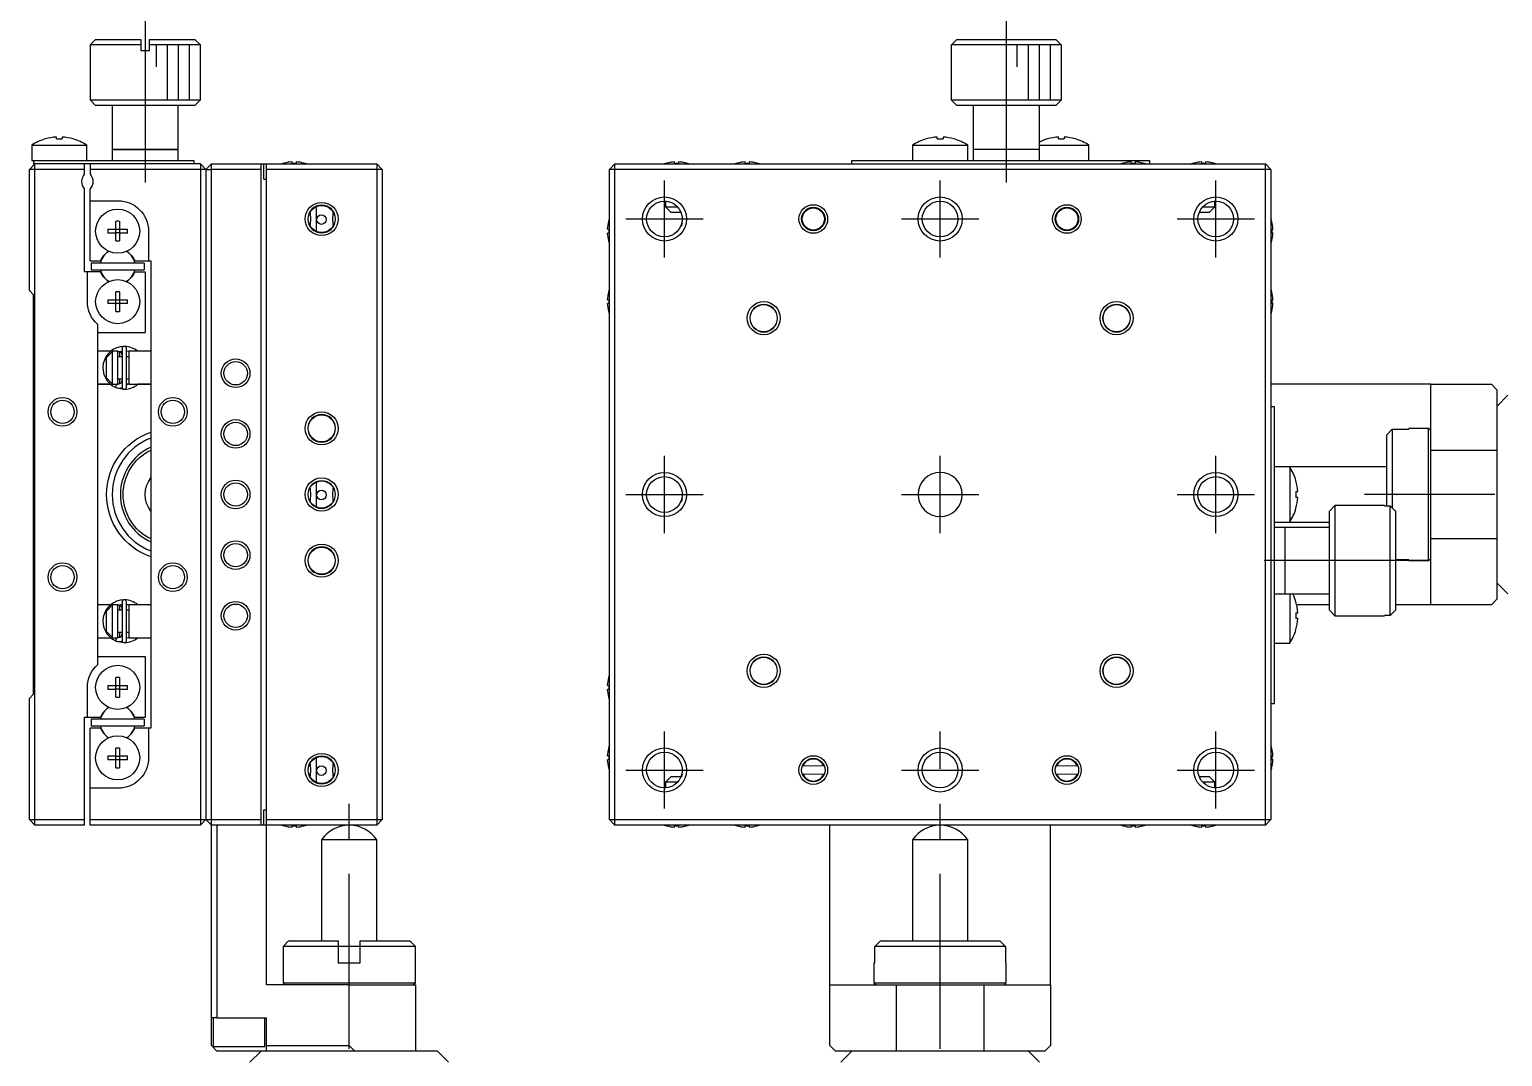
# Model space of a CAD drawing. Extents: x 0 to 431, y -8 to 277.
# Drawn here: x 0 to 133.6, y 136.3 to 229.6 of the extents above; entities that cross this region are included whole.
import ezdxf

# ---------------------------------------------------------------- set-up
doc = ezdxf.new("R2010")
doc.units = 0
doc.header["$LTSCALE"] = 0.5
doc.linetypes.add('CENTER', pattern=[50.8, 31.75, -6.35, 6.35, -6.35])
for name, color, linetype in [('MSM_CENTER', 1, 'CENTER'), ('MSM_CONTINUOUS', 7, 'CONTINUOUS'), ('MSM_NARROW', 5, 'CONTINUOUS')]:
    doc.layers.add(name, color=color, linetype=linetype)

msp = doc.modelspace()

# ---------------------------------------------------------------- linework, layer by layer
at = {"layer": 'MSM_CENTER'}
for p, q in [((10.5, 230.65), (10.5, 215.65)), ((88.59, 230.65), (88.59, 215.65)), ((57.59, 208.85), (57.59, 215.85)), ((82.59, 208.85), (82.59, 215.85)), ((107.59, 208.85), (107.59, 215.85)), ((54.09, 212.35), (61.09, 212.35)), ((79.09, 212.35), (86.09, 212.35)), ((104.09, 212.35), (111.09, 212.35)), ((57.59, 183.85), (57.59, 190.85)), ((82.59, 183.85), (82.59, 190.85)), ((107.59, 183.85), (107.59, 190.85)), ((54.09, 187.35), (61.09, 187.35)), ((79.09, 187.35), (86.09, 187.35)), ((104.09, 187.35), (111.09, 187.35)), ((209.09, 187.35), (121.09, 187.35)), ((126.98, 181.35), (111.98, 181.35)), ((57.59, 158.85), (57.59, 165.85)), ((82.59, 60.85), (82.59, 165.85)), ((107.59, 158.85), (107.59, 165.85)), ((54.09, 162.35), (61.09, 162.35)), ((79.09, 162.35), (86.09, 162.35)), ((104.09, 162.35), (111.09, 162.35)), ((29, 60.85), (29, 159.35))]:
    msp.add_line(p, q, dxfattribs=at)
at = {"layer": 'MSM_CONTINUOUS'}
for p, q in [((6, 228.65), (5.5, 228.15)), ((6, 228.65), (10.1, 228.65)), ((10.1, 228.65), (10.1, 227.65)), ((10.9, 227.65), (10.9, 228.65)), ((10.9, 228.65), (15, 228.65)), ((15.5, 228.15), (15, 228.65)), ((83.61, 228.15), (84.11, 228.65)), ((84.11, 228.65), (93.08, 228.65)), ((93.08, 228.65), (93.58, 228.15)), ((10.1, 228.15), (5.5, 228.15)), ((5.5, 228.15), (5.5, 223.15)), ((10.1, 227.65), (10.9, 227.65)), ((15.5, 228.15), (10.9, 228.15)), ((15.5, 223.15), (15.5, 228.15)), ((83.59, 227.65), (83.61, 227.65)), ((83.59, 227.65), (83.59, 223.15)), ((83.61, 227.65), (83.61, 228.15)), ((93.58, 228.15), (83.61, 228.15)), ((93.58, 228.15), (93.58, 227.65)), ((93.58, 227.65), (93.59, 227.65)), ((93.59, 223.15), (93.59, 227.65)), ((5.5, 223.15), (15.5, 223.15)), ((5.5, 223.15), (6, 222.65)), ((15, 222.65), (15.5, 223.15)), ((83.59, 223.15), (93.59, 223.15)), ((83.59, 223.15), (84.09, 222.65)), ((93.09, 222.65), (93.59, 223.15)), ((15, 222.65), (6, 222.65)), ((7.5, 222.65), (7.5, 218.65)), ((13.5, 218.65), (13.5, 222.65)), ((93.09, 222.65), (84.09, 222.65)), ((85.59, 222.65), (85.59, 217.65)), ((91.59, 217.65), (91.59, 222.65)), ((1.44, 219.61), (1.44, 219.62)), ((2.44, 219.61), (2.44, 219.78)), ((2.44, 219.61), (2.96, 219.61)), ((2.96, 219.78), (2.96, 219.61)), ((3.96, 219.62), (3.96, 219.61)), ((81.34, 219.61), (81.33, 219.62)), ((82.33, 219.61), (82.33, 219.78)), ((82.33, 219.61), (82.85, 219.61)), ((82.85, 219.78), (82.85, 219.61)), ((83.86, 219.62), (83.85, 219.61)), ((92.34, 219.61), (92.33, 219.62)), ((93.33, 219.61), (93.33, 219.78)), ((93.33, 219.61), (93.85, 219.61)), ((93.85, 219.78), (93.85, 219.61)), ((94.86, 219.62), (94.85, 219.61)), ((0.2, 219.04), (5.2, 219.04)), ((0.2, 219.04), (0.2, 217.65)), ((5.2, 217.65), (5.2, 219.04)), ((7.5, 218.65), (13.5, 218.65)), ((13.5, 218.65), (7.5, 218.65)), ((7.5, 218.65), (7.5, 217.65)), ((13.5, 217.65), (13.5, 218.65)), ((80.09, 219.04), (85.09, 219.04)), ((80.09, 219.04), (80.09, 217.65)), ((85.09, 217.65), (85.09, 219.04)), ((91.59, 218.65), (85.59, 218.65)), ((91.59, 219.04), (96.09, 219.04)), ((96.09, 217.65), (96.09, 219.04)), ((0.5, 217.35), (0, 216.85)), ((5, 216.85), (0, 216.85)), ((0, 205.85), (0, 216.85)), ((0.2, 217.65), (0.4, 217.65)), ((0.4, 217.35), (0.4, 217.65)), ((0.4, 217.65), (14.9, 217.65)), ((15.5, 217.35), (0.4, 217.35)), ((0.5, 157.35), (0.5, 217.35)), ((5, 216.41), (5, 217.35)), ((5.5, 217.35), (5.5, 216.41)), ((16, 216.85), (5.5, 216.85)), ((14.9, 217.65), (14.9, 217.35)), ((16, 216.85), (15.5, 217.35)), ((15.5, 217.35), (15.5, 157.35)), ((16, 216.85), (16.5, 217.35)), ((16, 216.85), (16.5, 216.85)), ((16, 216.85), (16, 157.85)), ((16.5, 217.35), (31.5, 217.35)), ((16.5, 137.35), (16.5, 217.35)), ((21, 216.85), (16.5, 216.85)), ((21, 157.35), (21, 217.35)), ((21.25, 215.95), (21.25, 217.35)), ((21.5, 142.85), (21.5, 217.35)), ((31.5, 216.85), (21.5, 216.85)), ((23.11, 217.42), (23.11, 217.42)), ((23.82, 217.42), (23.82, 217.54)), ((23.82, 217.42), (24.18, 217.42)), ((24.18, 217.54), (24.18, 217.42)), ((24.89, 217.42), (24.89, 217.42)), ((32, 216.85), (31.5, 217.35)), ((31.5, 217.35), (31.5, 157.35)), ((32, 216.85), (31.5, 216.85)), ((32, 216.85), (32, 157.85)), ((53.09, 217.35), (52.59, 216.85)), ((52.59, 157.85), (52.59, 216.85)), ((112.59, 216.85), (52.59, 216.85)), ((53.09, 157.35), (53.09, 217.35)), ((53.09, 217.35), (112.09, 217.35)), ((57.81, 217.42), (57.81, 217.42)), ((58.51, 217.42), (58.51, 217.54)), ((58.51, 217.42), (58.87, 217.42)), ((58.87, 217.54), (58.87, 217.42)), ((59.58, 217.42), (59.58, 217.42)), ((64.21, 217.42), (64.21, 217.42)), ((64.91, 217.42), (64.91, 217.54)), ((64.91, 217.42), (65.27, 217.42)), ((65.27, 217.54), (65.27, 217.42)), ((65.98, 217.42), (65.98, 217.42)), ((74.59, 217.35), (74.59, 217.65)), ((74.59, 217.65), (101.59, 217.65)), ((99.21, 217.42), (99.21, 217.42)), ((99.91, 217.42), (99.91, 217.54)), ((99.91, 217.42), (100.27, 217.42)), ((100.27, 217.54), (100.27, 217.42)), ((100.98, 217.42), (100.98, 217.42)), ((101.59, 217.65), (101.59, 217.35)), ((105.61, 217.42), (105.61, 217.42)), ((106.31, 217.42), (106.31, 217.54)), ((106.31, 217.42), (106.67, 217.42)), ((106.67, 217.54), (106.67, 217.42)), ((107.38, 217.42), (107.38, 217.42)), ((112.59, 216.85), (112.09, 217.35)), ((112.09, 157.35), (112.09, 217.35)), ((112.59, 216.85), (112.59, 157.85)), ((5, 207.55), (5, 215.09)), ((5.5, 208.55), (5.5, 215.09)), ((21.25, 215.95), (21.5, 215.95)), ((5.5, 214), (8.05, 214)), ((57.69, 214), (57.69, 214)), ((57.69, 214), (57.69, 213.45)), ((107.49, 213.45), (107.49, 214)), ((26, 213.5), (26, 211.2)), ((57.69, 213.45), (58.82, 213.45)), ((57.69, 213.45), (58.19, 212.95)), ((59.13, 212.95), (58.19, 212.95)), ((106.99, 212.95), (106.06, 212.95)), ((106.37, 213.45), (107.49, 213.45)), ((106.99, 212.95), (107.49, 213.45)), ((7.11, 211.43), (7.82, 211.43)), ((7.82, 211.43), (7.82, 212.14)), ((7.83, 211.42), (7.82, 211.43)), ((7.83, 211.08), (7.82, 211.07)), ((7.83, 211.42), (8.17, 211.42)), ((7.83, 211.08), (7.83, 211.42)), ((8.17, 211.08), (7.83, 211.08)), ((8.17, 211.42), (8.18, 211.43)), ((8.17, 211.42), (8.17, 211.08)), ((8.17, 211.08), (8.18, 211.07)), ((8.18, 212.14), (8.18, 211.43)), ((8.18, 211.43), (8.89, 211.43)), ((10.8, 211.25), (10.8, 208.55)), ((52.41, 211.43), (52.53, 211.43)), ((52.52, 212.14), (52.53, 212.14)), ((52.53, 211.43), (52.53, 211.07)), ((59.2, 211.96), (59.09, 211.66)), ((112.66, 212.14), (112.67, 212.14)), ((112.66, 211.43), (112.78, 211.43)), ((112.66, 211.43), (112.66, 211.07)), ((7.82, 211.07), (7.11, 211.07)), ((7.82, 210.36), (7.82, 211.07)), ((8.89, 211.07), (8.18, 211.07)), ((8.18, 211.07), (8.18, 210.36)), ((52.53, 211.07), (52.41, 211.07)), ((52.53, 210.36), (52.52, 210.36)), ((112.78, 211.07), (112.66, 211.07)), ((112.67, 210.36), (112.66, 210.36)), ((5.5, 208.55), (6.45, 208.55)), ((6.45, 208.55), (6.6, 208.81)), ((9.4, 208.81), (9.55, 208.55)), ((9.55, 208.55), (11, 208.55)), ((11, 208.55), (11, 166.15)), ((6.45, 207.55), (5, 207.55)), ((5.25, 204.85), (5.25, 207.55)), ((10.4, 208.35), (5.6, 208.35)), ((5.6, 208.35), (5.6, 207.75)), ((5.6, 207.75), (10.4, 207.75)), ((6.6, 207.29), (6.45, 207.55)), ((9.55, 207.55), (9.4, 207.29)), ((9.55, 207.55), (10.5, 207.55)), ((10.4, 208.35), (10.4, 207.75)), ((10.5, 207.55), (10.5, 202.05)), ((0, 205.85), (0.35, 205.5)), ((7.82, 205.03), (7.82, 205.74)), ((8.18, 205.74), (8.18, 205.03)), ((52.52, 205.74), (52.53, 205.74)), ((112.66, 205.74), (112.67, 205.74)), ((0.35, 205.5), (0.35, 169.2)), ((7.11, 205.03), (7.82, 205.03)), ((7.82, 204.67), (7.11, 204.67)), ((7.83, 205.02), (7.82, 205.03)), ((7.83, 204.68), (7.82, 204.67)), ((7.82, 203.96), (7.82, 204.67)), ((7.83, 205.02), (8.17, 205.02)), ((7.83, 204.68), (7.83, 205.02)), ((8.17, 204.68), (7.83, 204.68)), ((8.17, 205.02), (8.18, 205.03)), ((8.17, 205.02), (8.17, 204.68)), ((8.17, 204.68), (8.18, 204.67)), ((8.18, 205.03), (8.89, 205.03)), ((8.18, 204.67), (8.18, 203.96)), ((8.89, 204.67), (8.18, 204.67)), ((52.41, 205.03), (52.53, 205.03)), ((52.53, 204.67), (52.41, 204.67)), ((52.53, 205.03), (52.53, 204.67)), ((112.66, 205.03), (112.78, 205.03)), ((112.66, 205.03), (112.66, 204.67)), ((112.78, 204.67), (112.66, 204.67)), ((52.53, 203.96), (52.52, 203.96)), ((112.67, 203.96), (112.66, 203.96)), ((6.2, 171.93), (6.2, 202.77)), ((6.2, 202.05), (10.5, 202.05)), ((7.84, 200.64), (7.82, 200.63)), ((7.89, 200.66), (7.84, 200.64)), ((8, 200.29), (8.4, 200.39)), ((8.4, 200.6), (8.4, 197.1)), ((8.8, 197.1), (8.8, 200.6)), ((8.8, 200.39), (9, 200.35)), ((7.36, 200.35), (6.2, 200.35)), ((7, 199.77), (7.5, 200.3)), ((7, 197.93), (7, 199.77)), ((7.5, 200.35), (7.5, 197.35)), ((8, 200.35), (7.5, 200.35)), ((8, 197.35), (8, 200.35)), ((8.4, 199.85), (8, 199.85)), ((8.2, 199.85), (8.2, 200.29)), ((9, 199.85), (8.8, 199.85)), ((9, 200.35), (9, 197.35)), ((11, 200.35), (9, 200.35)), ((9, 200.35), (9.01, 200.35)), ((7.5, 197.4), (7, 197.93)), ((8, 197.85), (8.4, 197.85)), ((8.2, 197.41), (8.2, 197.85)), ((8.8, 197.85), (9, 197.85)), ((7.36, 197.35), (6.2, 197.35)), ((6.2, 197.35), (7.36, 197.35)), ((7.5, 197.35), (8, 197.35)), ((7.81, 197.08), (7.83, 197.07)), ((7.83, 197.07), (7.89, 197.29)), ((7.88, 197.04), (8.57, 196.91)), ((7.89, 197.29), (7.92, 197.35)), ((9.01, 197.35), (8.8, 197.35)), ((9, 197.35), (8.8, 197.31)), ((9, 197.35), (11, 197.35)), ((9.01, 197.35), (9, 197.35)), ((11, 197.35), (9.84, 197.35)), ((127.09, 197.35), (112.59, 197.35)), ((127.09, 177.35), (127.09, 197.35)), ((127.09, 197.35), (132.59, 197.35)), ((133.09, 196.85), (132.59, 197.35)), ((133.09, 196.85), (133.09, 177.85)), ((112.59, 195.35), (112.89, 195.35)), ((112.89, 195.35), (112.89, 168.35)), ((134.09, 196.35), (133.09, 195.35)), ((123.09, 192.76), (123.59, 193.27)), ((123.09, 186.33), (123.09, 192.76)), ((123.59, 193.27), (123.59, 186.13)), ((123.59, 193.27), (125.09, 193.27)), ((125.09, 193.27), (125.09, 193.35)), ((126.89, 193.35), (125.09, 193.35)), ((126.89, 181.35), (126.89, 193.35)), ((127.09, 193.15), (126.89, 193.35)), ((133.09, 191.35), (127.09, 191.35)), ((114.29, 189.85), (112.89, 189.85)), ((114.29, 189.85), (114.29, 184.85)), ((123.09, 189.85), (114.29, 189.85)), ((26, 188.5), (26, 186.2)), ((114.86, 188.61), (114.86, 188.61)), ((114.86, 187.61), (115.03, 187.61)), ((114.86, 187.61), (114.86, 187.09)), ((115.03, 187.09), (114.86, 187.09)), ((59.2, 186.96), (59.09, 186.66)), ((114.86, 186.09), (114.86, 186.09)), ((118.39, 186.35), (117.89, 185.85)), ((117.89, 176.85), (117.89, 185.85)), ((118.39, 186.35), (118.39, 176.35)), ((122.89, 186.35), (118.39, 186.35)), ((122.89, 186.35), (122.89, 186.33)), ((122.89, 186.33), (123.39, 186.33)), ((123.39, 176.37), (123.39, 186.33)), ((123.39, 186.33), (123.89, 185.83)), ((123.89, 185.83), (123.89, 176.87)), ((112.89, 184.85), (114.29, 184.85)), ((114.29, 184.85), (117.89, 184.85)), ((117.89, 184.35), (112.89, 184.35)), ((113.89, 178.35), (113.89, 184.35)), ((127.09, 183.35), (133.09, 183.35)), ((125.09, 181.43), (123.89, 181.43)), ((125.09, 181.35), (125.09, 181.43)), ((125.09, 181.35), (126.89, 181.35)), ((126.89, 181.35), (127.09, 181.55)), ((133.09, 179.35), (134.09, 178.35)), ((112.89, 178.35), (117.89, 178.35)), ((114.29, 178.35), (114.29, 173.85)), ((132.59, 177.35), (133.09, 177.85)), ((7.36, 177.35), (6.2, 177.35)), ((7, 176.77), (7.5, 177.3)), ((7, 174.93), (7, 176.77)), ((7.5, 177.35), (7.5, 174.35)), ((8, 177.35), (7.5, 177.35)), ((7.89, 177.66), (7.84, 177.64)), ((8, 177.29), (8.4, 177.39)), ((8, 174.35), (8, 177.35)), ((8.4, 176.85), (8, 176.85)), ((8.2, 176.85), (8.2, 177.29)), ((8.4, 177.6), (8.4, 174.1)), ((8.8, 174.1), (8.8, 177.6)), ((8.8, 177.39), (9, 177.35)), ((11, 177.35), (8.8, 177.35)), ((9, 176.85), (8.8, 176.85)), ((9, 177.35), (9, 174.35)), ((9, 177.35), (9.01, 177.35)), ((114.86, 177.61), (114.86, 177.61)), ((114.86, 176.61), (115.03, 176.61)), ((114.86, 176.61), (114.86, 176.09)), ((117.89, 177.35), (114.92, 177.35)), ((117.89, 176.85), (118.39, 176.35)), ((118.39, 176.35), (122.89, 176.35)), ((122.89, 176.37), (122.89, 176.35)), ((123.39, 176.37), (122.89, 176.37)), ((123.89, 176.87), (123.39, 176.37)), ((132.59, 177.35), (123.89, 177.35)), ((115.03, 176.09), (114.86, 176.09)), ((114.86, 175.09), (114.86, 175.09)), ((6.2, 174.35), (7.36, 174.35)), ((7.5, 174.4), (7, 174.93)), ((7.5, 174.35), (8, 174.35)), ((7.81, 174.08), (7.83, 174.06)), ((7.83, 174.07), (7.89, 174.29)), ((7.88, 174.04), (8.57, 173.91)), ((7.89, 174.29), (7.92, 174.35)), ((8, 174.85), (8.4, 174.85)), ((8.2, 174.41), (8.2, 174.85)), ((8.8, 174.85), (9, 174.85)), ((9, 174.35), (8.8, 174.31)), ((9, 174.35), (11, 174.35)), ((9.01, 174.35), (9, 174.35)), ((112.89, 173.85), (114.29, 173.85)), ((6.2, 172.65), (10.5, 172.65)), ((10.5, 172.65), (10.5, 167.15)), ((5.25, 167.15), (5.25, 169.85)), ((7.11, 170.03), (7.82, 170.03)), ((7.82, 169.67), (7.11, 169.67)), ((7.82, 170.03), (7.82, 170.74)), ((7.83, 170.02), (7.82, 170.03)), ((7.83, 169.68), (7.82, 169.67)), ((7.82, 168.96), (7.82, 169.67)), ((7.83, 170.02), (8.17, 170.02)), ((7.83, 169.68), (7.83, 170.02)), ((8.17, 169.68), (7.83, 169.68)), ((8.17, 170.02), (8.18, 170.03)), ((8.17, 170.02), (8.17, 169.68)), ((8.17, 169.68), (8.18, 169.67)), ((8.18, 170.74), (8.18, 170.03)), ((8.18, 170.03), (8.89, 170.03)), ((8.89, 169.67), (8.18, 169.67)), ((8.18, 169.67), (8.18, 168.96)), ((52.41, 170.03), (52.53, 170.03)), ((52.53, 169.67), (52.41, 169.67)), ((52.52, 170.74), (52.53, 170.74)), ((52.53, 170.03), (52.53, 169.67)), ((0.35, 169.2), (0, 168.85)), ((0, 157.85), (0, 168.85)), ((52.53, 168.96), (52.52, 168.96)), ((112.89, 168.35), (112.59, 168.35)), ((5, 167.15), (6.45, 167.15)), ((5, 157.35), (5, 167.15)), ((6.6, 167.41), (6.45, 167.15)), ((9.55, 167.15), (9.4, 167.41)), ((9.55, 167.15), (10.5, 167.15)), ((5.5, 157.35), (5.5, 166.15)), ((6.45, 166.15), (5.5, 166.15)), ((10.4, 166.95), (5.6, 166.95)), ((5.6, 166.95), (5.6, 166.35)), ((5.6, 166.35), (10.4, 166.35)), ((6.45, 166.15), (6.6, 165.89)), ((9.4, 165.89), (9.55, 166.15)), ((11, 166.15), (9.55, 166.15)), ((10.4, 166.95), (10.4, 166.35)), ((10.8, 166.15), (10.8, 163.45)), ((7.82, 163.63), (7.82, 164.34)), ((8.18, 164.34), (8.18, 163.63)), ((52.52, 164.34), (52.53, 164.34)), ((112.66, 164.34), (112.67, 164.34)), ((7.11, 163.63), (7.82, 163.63)), ((7.82, 163.27), (7.11, 163.27)), ((7.83, 163.62), (7.82, 163.63)), ((7.83, 163.28), (7.82, 163.27)), ((7.82, 162.56), (7.82, 163.27)), ((7.83, 163.62), (8.17, 163.62)), ((7.83, 163.28), (7.83, 163.62)), ((8.17, 163.28), (7.83, 163.28)), ((8.17, 163.62), (8.18, 163.63)), ((8.17, 163.62), (8.17, 163.28)), ((8.17, 163.28), (8.18, 163.27)), ((8.18, 163.63), (8.89, 163.63)), ((8.18, 163.27), (8.18, 162.56)), ((8.89, 163.27), (8.18, 163.27)), ((26, 163.47), (26, 161.2)), ((52.41, 163.63), (52.53, 163.63)), ((52.53, 163.27), (52.41, 163.27)), ((52.53, 163.63), (52.53, 163.27)), ((112.66, 163.63), (112.78, 163.63)), ((112.66, 163.63), (112.66, 163.27)), ((112.78, 163.27), (112.66, 163.27)), ((52.53, 162.56), (52.52, 162.56)), ((58.19, 161.75), (57.69, 161.25)), ((58.19, 161.75), (59.13, 161.75)), ((59.2, 161.96), (59.09, 161.66)), ((70.17, 162.74), (70.09, 162.74)), ((70.1, 161.94), (70.18, 161.94)), ((70.17, 162.74), (72.09, 162.76)), ((72.1, 161.96), (70.18, 161.94)), ((93.17, 162.74), (93.09, 162.74)), ((93.1, 161.94), (93.18, 161.94)), ((93.17, 162.74), (95.09, 162.76)), ((95.1, 161.96), (93.18, 161.94)), ((106.06, 161.75), (106.99, 161.75)), ((107.49, 161.25), (106.99, 161.75)), ((112.67, 162.56), (112.66, 162.56)), ((8.05, 160.7), (5.5, 160.7)), ((58.82, 161.25), (57.69, 161.25)), ((57.69, 161.25), (57.69, 160.7)), ((107.49, 161.25), (106.37, 161.25)), ((107.49, 160.7), (107.49, 161.25)), ((0, 157.85), (5, 157.85)), ((0, 157.85), (0.5, 157.35)), ((5.5, 157.85), (16, 157.85)), ((16, 157.85), (15.5, 157.35)), ((16, 157.85), (16.5, 157.85)), ((16, 157.85), (16.5, 157.35)), ((16.5, 157.85), (21, 157.85)), ((21.25, 158.75), (21.5, 158.75)), ((21.25, 157.35), (21.25, 158.75)), ((21.5, 157.85), (31.5, 157.85)), ((31.5, 157.85), (32, 157.85)), ((31.5, 157.35), (32, 157.85)), ((52.59, 157.85), (112.59, 157.85)), ((52.59, 157.85), (53.09, 157.35)), ((112.09, 157.35), (112.59, 157.85)), ((5, 157.35), (0.5, 157.35)), ((15.5, 157.35), (5.5, 157.35)), ((31.5, 157.35), (16.5, 157.35)), ((17, 157.35), (17, 139.85)), ((23.11, 157.28), (23.11, 157.28)), ((23.82, 157.16), (23.82, 157.28)), ((23.82, 157.28), (24.18, 157.28)), ((24.18, 157.28), (24.18, 157.16)), ((24.89, 157.28), (24.89, 157.28)), ((112.09, 157.35), (53.09, 157.35)), ((57.81, 157.28), (57.81, 157.28)), ((58.51, 157.16), (58.51, 157.28)), ((58.51, 157.28), (58.87, 157.28)), ((58.87, 157.28), (58.87, 157.16)), ((59.58, 157.28), (59.58, 157.28)), ((64.21, 157.28), (64.21, 157.28)), ((64.91, 157.16), (64.91, 157.28)), ((64.91, 157.28), (65.27, 157.28)), ((65.27, 157.28), (65.27, 157.16)), ((65.98, 157.28), (65.98, 157.28)), ((72.59, 137.35), (72.59, 157.35)), ((92.59, 142.85), (92.59, 157.35)), ((99.21, 157.28), (99.21, 157.28)), ((99.91, 157.16), (99.91, 157.28)), ((99.91, 157.28), (100.27, 157.28)), ((100.27, 157.28), (100.27, 157.16)), ((100.98, 157.28), (100.98, 157.28)), ((105.61, 157.28), (105.61, 157.28)), ((106.31, 157.16), (106.31, 157.28)), ((106.31, 157.28), (106.67, 157.28)), ((106.67, 157.28), (106.67, 157.16)), ((107.38, 157.28), (107.38, 157.28)), ((31.5, 156.01), (26.5, 156.01)), ((26.5, 156.01), (26.5, 146.85)), ((31.5, 146.85), (31.5, 156.01)), ((85.09, 156.01), (80.09, 156.01)), ((80.09, 156.01), (80.09, 146.85)), ((85.09, 146.85), (85.09, 156.01)), ((23.5, 146.85), (23, 146.35)), ((28, 146.35), (23, 146.35)), ((23, 146.35), (23, 143.05)), ((23.5, 146.85), (28, 146.85)), ((28, 146.85), (28, 144.85)), ((30, 146.35), (28, 146.35)), ((30, 144.85), (30, 146.85)), ((30, 146.85), (34.5, 146.85)), ((35, 146.35), (30, 146.35)), ((35, 146.35), (34.5, 146.85)), ((35, 143.05), (35, 146.35)), ((76.68, 146.35), (77.19, 146.85)), ((88.51, 146.35), (76.68, 146.35)), ((76.68, 144.85), (76.68, 146.35)), ((77.19, 146.85), (88, 146.85)), ((88, 146.85), (88.51, 146.35)), ((88.51, 146.35), (88.51, 144.85)), ((28, 144.85), (30, 144.85)), ((76.59, 144.85), (76.68, 144.85)), ((76.59, 144.85), (76.59, 143.05)), ((88.51, 144.85), (88.59, 144.85)), ((88.59, 143.05), (88.59, 144.85)), ((23, 143.05), (35, 143.05)), ((23, 143.05), (23.2, 142.85)), ((34.8, 142.85), (35, 143.05)), ((76.59, 143.05), (88.59, 143.05)), ((76.59, 143.05), (76.79, 142.85)), ((88.39, 142.85), (88.59, 143.05)), ((29, 142.85), (21.5, 142.85)), ((29, 137.35), (29, 142.85)), ((29, 142.85), (35, 142.85)), ((35, 142.85), (35, 136.85)), ((72.59, 142.85), (92.59, 142.85)), ((78.59, 142.85), (78.59, 136.85)), ((86.59, 136.85), (86.59, 142.85)), ((92.59, 142.85), (92.59, 137.35)), ((17, 139.85), (16.5, 139.85)), ((16.65, 139.85), (16.65, 137.25)), ((17, 139.85), (21.5, 139.85)), ((21.35, 137.25), (21.35, 139.85)), ((21.5, 136.85), (21.5, 139.85)), ((16.5, 137.35), (17, 136.85)), ((16.65, 137.25), (21.35, 137.25)), ((29.5, 136.85), (17, 136.85)), ((21, 136.85), (20, 135.85)), ((21.5, 137.35), (29, 137.35)), ((29, 137.35), (29.5, 136.85)), ((31.35, 136.85), (29.5, 136.85)), ((37, 136.85), (31.35, 136.85)), ((38, 135.85), (37, 136.85)), ((72.59, 137.35), (73.09, 136.85)), ((92.09, 136.85), (73.09, 136.85)), ((74.59, 136.85), (73.59, 135.85)), ((91.59, 135.85), (90.59, 136.85)), ((92.09, 136.85), (92.59, 137.35))]:
    msp.add_line(p, q, dxfattribs=at)
for centre, radius in [((57.59, 212.35), 1.62), ((82.59, 212.35), 1.62), ((107.59, 212.35), 1.62), ((8, 211.25), 2), ((26.5, 212.35), 1.23), ((26.48, 212.3), 0.436), ((71.09, 212.35), 1.06), ((71.09, 212.35), 1), ((94.09, 212.35), 1.06), ((94.09, 212.35), 1), ((8, 204.85), 2), ((66.59, 203.35), 1.23), ((98.59, 203.35), 1.23), ((18.7, 198.35), 1.06), ((3, 194.85), 1.06), ((13, 194.85), 1.06), ((18.7, 192.85), 1.06), ((26.5, 193.35), 1.23), ((18.7, 187.35), 1.06), ((26.5, 187.35), 1.23), ((57.59, 187.35), 1.62), ((107.59, 187.35), 1.62), ((26.48, 187.3), 0.436), ((18.7, 181.85), 1.06), ((26.5, 181.35), 1.23), ((3, 179.85), 1.06), ((13, 179.85), 1.06), ((18.7, 176.35), 1.06), ((66.59, 171.35), 1.23), ((98.59, 171.35), 1.23), ((8, 169.85), 2), ((8, 163.45), 2), ((26.5, 162.35), 1.23), ((57.59, 162.35), 1.62), ((71.09, 162.35), 1.06), ((82.59, 162.35), 1.62), ((94.09, 162.35), 1.06), ((107.59, 162.35), 1.62), ((26.48, 162.3), 0.436)]:
    msp.add_circle(centre, radius, dxfattribs=at)
at = {"layer": 'MSM_CONTINUOUS', "extrusion": (0, 0, -1)}
for centre, radius in [((-26.5, 212.35), 1.25), ((-66.59, 203.35), 1.25), ((-98.59, 203.35), 1.25), ((-26.5, 193.35), 1.25), ((-26.5, 187.35), 1.25), ((-82.59, 187.35), 2), ((-26.5, 181.35), 1.25), ((-66.59, 171.35), 1.25), ((-98.59, 171.35), 1.25), ((-26.5, 162.35), 1.25)]:
    msp.add_circle(centre, radius, dxfattribs=at)
at = {"layer": 'MSM_CONTINUOUS'}
for centre, radius, start, end in [((2.7, 215.3), 4.5, 106.2858, 123.749), ((2.7, 215.3), 4.49, 93.3178, 106.2694), ((2.7, 215.3), 4.49, 73.7306, 86.6822), ((2.7, 215.3), 4.5, 56.251, 73.7142), ((82.59, 215.3), 4.5, 106.2858, 123.749), ((82.59, 215.3), 4.49, 93.3178, 106.2694), ((82.59, 215.3), 4.49, 73.7306, 86.6822), ((82.59, 215.3), 4.5, 56.251, 73.7142), ((93.59, 215.3), 4.5, 106.2858, 116.3878), ((93.59, 215.3), 4.49, 93.3178, 106.2694), ((93.59, 215.3), 4.49, 73.7306, 86.6822), ((93.59, 215.3), 4.5, 56.251, 73.7142), ((24, 214.35), 3.2, 106.1225, 110.3641), ((24, 214.35), 3.19, 93.2297, 106.1067), ((24, 214.35), 3.19, 73.8933, 86.7703), ((24, 214.35), 3.2, 69.6359, 73.8775), ((58.69, 214.35), 3.2, 106.1225, 110.3641), ((58.69, 214.35), 3.19, 93.2297, 106.1067), ((58.69, 214.35), 3.19, 73.8933, 86.7703), ((58.69, 214.35), 3.2, 69.6359, 73.8775), ((65.09, 214.35), 3.2, 106.1225, 110.3641), ((65.09, 214.35), 3.19, 93.2297, 106.1067), ((65.09, 214.35), 3.19, 73.8933, 86.7703), ((65.09, 214.35), 3.2, 69.6359, 73.8775), ((100.09, 214.35), 3.2, 106.1225, 110.3641), ((100.09, 214.35), 3.19, 93.2297, 106.1067), ((100.09, 214.35), 3.19, 73.8933, 86.7703), ((100.09, 214.35), 3.2, 69.6359, 73.8775), ((106.49, 214.35), 3.2, 106.1225, 110.3641), ((106.49, 214.35), 3.19, 93.2297, 106.1067), ((106.49, 214.35), 3.19, 73.8933, 86.7703), ((106.49, 214.35), 3.2, 69.6359, 73.8775), ((21.26, 212.35), 4.25, 351.106, 8.894), ((31.66, 212.35), 4.17, 170.9305, 189.0695), ((14.3, 211.25), 7.19, 178.5648, 181.4352), ((8, 204.95), 7.19, 88.5648, 91.4352), ((1.7, 211.25), 7.19, 358.5648, 1.4352), ((55.59, 211.25), 3.19, 163.8933, 176.7703), ((55.59, 211.25), 3.2, 159.6359, 163.8775), ((109.59, 211.25), 3.2, 16.1225, 20.3641), ((109.59, 211.25), 3.19, 3.2297, 16.1067), ((8, 217.55), 7.19, 268.5648, 271.4352), ((55.59, 211.25), 3.19, 183.2297, 196.1067), ((55.59, 211.25), 3.2, 196.1225, 200.3641), ((109.59, 211.25), 3.2, 339.6359, 343.8775), ((109.59, 211.25), 3.19, 343.8933, 356.7703), ((8, 208.05), 1.59, 120.4332, 169.1069), ((8, 208.05), 1.59, 10.8931, 59.5668), ((8, 208.05), 1.59, 190.893, 239.5667), ((8, 208.05), 1.59, 300.4333, 349.107), ((8, 198.55), 7.19, 88.5648, 91.4352), ((55.59, 204.85), 3.19, 163.8933, 176.7703), ((55.59, 204.85), 3.2, 159.6359, 163.8775), ((109.59, 204.85), 3.2, 16.1225, 20.3641), ((109.59, 204.85), 3.19, 3.2297, 16.1067), ((14.3, 204.85), 7.19, 178.5648, 181.4352), ((1.7, 204.85), 7.19, 358.5648, 1.4352), ((55.59, 204.85), 3.19, 183.2297, 196.1067), ((109.59, 204.85), 3.19, 343.8933, 356.7703), ((8, 211.15), 7.19, 268.5648, 271.4352), ((55.59, 204.85), 3.2, 196.1225, 200.3641), ((109.59, 204.85), 3.2, 339.6359, 343.8775), ((8.6, 198.85), 1.94, 90.7347, 246.8395), ((8.6, 200.6), 0.195, 0, 180), ((8.6, 198.85), 1.94, 50.4691, 89.2862), ((8.11, 200), 0.3, 358.9774, 109.9273), ((8.1, 197.69), 0.687, 246.8445, 296.044), ((8.1, 197.7), 0.3, 249.5089, 358.221), ((8.6, 197.1), 0.195, 180, 0), ((8.6, 198.86), 1.95, 270.7247, 309.4263), ((13, 187.35), 5.5, 111.3237, 248.6763), ((110.54, 187.35), 4.5, 16.2858, 33.749), ((110.54, 187.35), 4.49, 3.3178, 16.2694), ((21.26, 187.35), 4.25, 351.106, 8.894), ((31.66, 187.35), 4.17, 170.9305, 189.0695), ((110.54, 187.35), 4.49, 343.7306, 356.6822), ((110.54, 187.35), 4.5, 326.251, 343.7142), ((8.6, 175.85), 1.94, 90.7347, 246.8395), ((8.6, 177.6), 0.195, 0, 180), ((8.6, 175.85), 1.94, 50.4691, 89.2862), ((110.54, 176.35), 4.5, 16.2858, 26.3878), ((8.1, 177), 0.303, 356.5211, 109.9198), ((110.54, 176.35), 4.49, 3.3178, 16.2694), ((110.54, 176.35), 4.5, 326.251, 343.7142), ((110.54, 176.35), 4.49, 343.7306, 356.6822), ((8.1, 174.69), 0.688, 246.9387, 296.0334), ((8.1, 174.7), 0.3, 249.5208, 0.8971), ((8.6, 174.1), 0.195, 180, 0), ((8.6, 175.86), 1.95, 270.7247, 309.4262), ((14.3, 169.85), 7.19, 178.5648, 181.4352), ((8, 163.55), 7.19, 88.5648, 91.4352), ((1.7, 169.85), 7.19, 358.5648, 1.4352), ((55.59, 169.85), 3.19, 163.8933, 176.7703), ((55.59, 169.85), 3.19, 183.2297, 196.1067), ((55.59, 169.85), 3.2, 159.6359, 163.8775), ((8, 176.15), 7.19, 268.5648, 271.4352), ((55.59, 169.85), 3.2, 196.1225, 200.3641), ((8, 166.65), 1.59, 120.4332, 169.1069), ((8.11, 166.54), 1.75, 121.8815, 150), ((8, 166.65), 1.59, 10.8931, 59.5668), ((7.89, 166.54), 1.75, 30, 58.1185), ((8, 166.65), 1.59, 190.893, 239.5667), ((8.11, 166.76), 1.75, 210, 238.1185), ((8, 166.65), 1.59, 300.4333, 349.107), ((7.89, 166.76), 1.75, 301.8815, 330), ((8, 157.15), 7.19, 88.5648, 91.4352), ((55.59, 163.45), 3.19, 163.8933, 176.7703), ((55.59, 163.45), 3.2, 159.6359, 163.8775), ((109.59, 163.45), 3.2, 16.1225, 20.3641), ((109.59, 163.45), 3.19, 3.2297, 16.1067), ((14.3, 163.45), 7.19, 178.5648, 181.4352), ((1.7, 163.45), 7.19, 358.5648, 1.4352), ((21.26, 162.35), 4.25, 351.106, 8.894), ((31.66, 162.35), 4.17, 170.9305, 189.0695), ((55.59, 163.45), 3.19, 183.2297, 196.1067), ((71.09, 162.35), 1, 24.0971, 156.9407), ((94.09, 162.35), 1, 24.0971, 156.9407), ((109.59, 163.45), 3.19, 343.8933, 356.7703), ((8, 169.75), 7.19, 268.5648, 271.4352), ((55.59, 163.45), 3.2, 196.1225, 200.3641), ((71.09, 162.35), 1, 204.0971, 336.9407), ((94.09, 162.35), 1, 204.0971, 336.9407), ((109.59, 163.45), 3.2, 339.6359, 343.8775), ((24, 160.35), 3.2, 249.6359, 253.8775), ((24, 160.35), 3.19, 253.8933, 266.7703), ((24, 160.35), 3.19, 273.2297, 286.1067), ((24, 160.35), 3.2, 286.1225, 290.3641), ((29, 154.35), 3, 33.5573, 146.4427), ((58.69, 160.35), 3.2, 249.6359, 253.8775), ((58.69, 160.35), 3.19, 253.8933, 266.7703), ((58.69, 160.35), 3.19, 273.2297, 286.1067), ((58.69, 160.35), 3.2, 286.1225, 290.3641), ((65.09, 160.35), 3.2, 249.6359, 253.8775), ((65.09, 160.35), 3.19, 253.8933, 266.7703), ((65.09, 160.35), 3.19, 273.2297, 286.1067), ((65.09, 160.35), 3.2, 286.1225, 290.3641), ((82.59, 154.35), 3, 33.5573, 146.4427), ((100.09, 160.35), 3.2, 249.6359, 253.8775), ((100.09, 160.35), 3.19, 253.8933, 266.7703), ((100.09, 160.35), 3.19, 273.2297, 286.1067), ((100.09, 160.35), 3.2, 286.1225, 290.3641), ((106.49, 160.35), 3.2, 249.6359, 253.8775), ((106.49, 160.35), 3.19, 253.8933, 266.7703), ((106.49, 160.35), 3.19, 273.2297, 286.1067), ((106.49, 160.35), 3.2, 286.1225, 290.3641)]:
    msp.add_arc(centre, radius, start, end, dxfattribs=at)
at = {"layer": 'MSM_CONTINUOUS', "extrusion": (0, 0, -1)}
for centre, radius, start, end in [((-5.75, 215.75), 1, 318.5904, 41.4096), ((-4.75, 215.75), 1, 138.5904, 221.4096), ((-8.05, 211.25), 2.75, 90, 180), ((-8.11, 207.94), 1.75, 30, 58.1185), ((-7.89, 207.94), 1.75, 121.8815, 150), ((-8.11, 208.16), 1.75, 301.8815, 330), ((-7.89, 208.16), 1.75, 210, 238.1185), ((-8, 204.85), 2.75, 310.8852, 0), ((-13, 187.35), 6, 289.4712, 70.5288), ((-13, 187.35), 4.5, 296.3878, 63.6122), ((-13, 187.35), 2.5, 323.1301, 36.8699), ((-8, 169.85), 2.75, 360, 49.1148), ((-8.05, 163.45), 2.75, 180, 270)]:
    msp.add_arc(centre, radius, start, end, dxfattribs=at)
at = {"layer": 'MSM_NARROW'}
for p, q in [((11.52, 226.15), (11.52, 228.15)), ((12.52, 223.15), (12.52, 228.15)), ((13.52, 223.15), (13.52, 228.15)), ((14.52, 223.15), (14.52, 228.15)), ((89.59, 226.15), (89.59, 228.15)), ((90.59, 223.15), (90.59, 228.15)), ((91.59, 223.15), (91.59, 228.15)), ((92.59, 223.15), (92.59, 228.15))]:
    msp.add_line(p, q, dxfattribs=at)
for centre, radius in [((26.5, 212.35), 1.5), ((57.59, 212.35), 2), ((82.59, 212.35), 2), ((107.59, 212.35), 2), ((71.09, 212.35), 1.3), ((94.09, 212.35), 1.3), ((66.59, 203.35), 1.5), ((98.59, 203.35), 1.5), ((18.7, 198.35), 1.3), ((3, 194.85), 1.3), ((13, 194.85), 1.3), ((18.7, 192.85), 1.3), ((26.5, 193.35), 1.5), ((18.7, 187.35), 1.3), ((26.5, 187.35), 1.5), ((57.59, 187.35), 2), ((107.59, 187.35), 2), ((18.7, 181.85), 1.3), ((26.5, 181.35), 1.5), ((3, 179.85), 1.3), ((13, 179.85), 1.3), ((18.7, 176.35), 1.3), ((66.59, 171.35), 1.5), ((98.59, 171.35), 1.5), ((57.59, 162.35), 2), ((82.59, 162.35), 2), ((107.59, 162.35), 2), ((26.5, 162.35), 1.5), ((71.09, 162.35), 1.3), ((94.09, 162.35), 1.3)]:
    msp.add_circle(centre, radius, dxfattribs=at)
msp.add_arc((13, 187.35), 4.75, 114.9011, 245.0989, dxfattribs=at)

doc.saveas('drawing.dxf')
